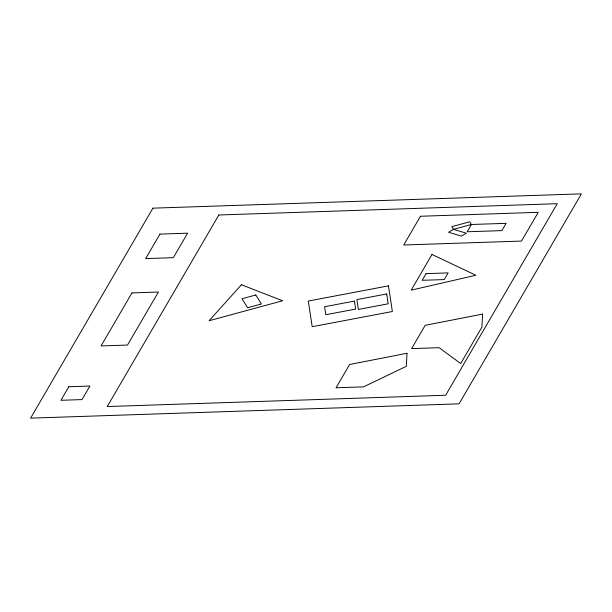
<?xml version="1.0" encoding="UTF-8"?>
<svg xmlns="http://www.w3.org/2000/svg" width="612" height="612" viewBox="0 0 612 612"><rect width="100%" height="100%" fill="white"/><g stroke="black" fill="none" stroke-linecap="round" stroke-linejoin="round"><path stroke-width="0.92" d="M406.995 353.269L406.337 366.305L363.559 386.868L336.042 387.786L349.597 364.507L406.995 353.269M482.577 314.086L481.919 327.122L460.698 363.551L439.141 347.685L411.624 348.603L425.179 325.324L482.577 314.086M152.924 208.164L30.6 418.141L459.077 403.836L581.4 193.859L152.924 208.164M68.835 386.73L60.932 400.294L82.008 399.59L89.91 386.027L68.835 386.73M159.931 234.105L145.664 258.593L173.349 257.675L187.616 233.18L159.931 234.105M131.955 292.911L101.064 345.941L127.503 345.061L158.401 292.031L131.955 292.911M218.836 214.996L107.238 406.552L445.643 395.253L557.234 203.697L218.836 214.996M420.475 216.258L403.736 244.999L521.493 241.067L538.239 212.326L420.475 216.258M431.98 254.462L411.18 290.165L475.853 275.255L431.98 254.462M426.067 273.633L422.181 280.311L444.243 279.577L448.129 272.898L426.067 273.633M471.416 224.489L467.17 231.78L501.878 230.617L506.124 223.334L471.416 224.489L453.492 229.355L448.558 232.269L461.41 236.11L466.344 233.195L453.492 229.355L451.824 226.662L469.741 221.796L471.416 224.489M241.426 284.764L209.113 320.726L282.629 300.767L241.426 284.764M255.785 294.999L242.031 298.733L247.608 307.721L261.362 303.988L255.785 294.999M388.475 285.858L308.295 301.05L312.197 326.701L392.376 311.516L388.475 285.858M386.692 293.959L356.865 299.605L358.357 309.442L388.192 303.789L386.692 293.959M354.417 301.089L324.589 306.734L325.806 314.729L355.633 309.083L354.417 301.089"/></g></svg>
